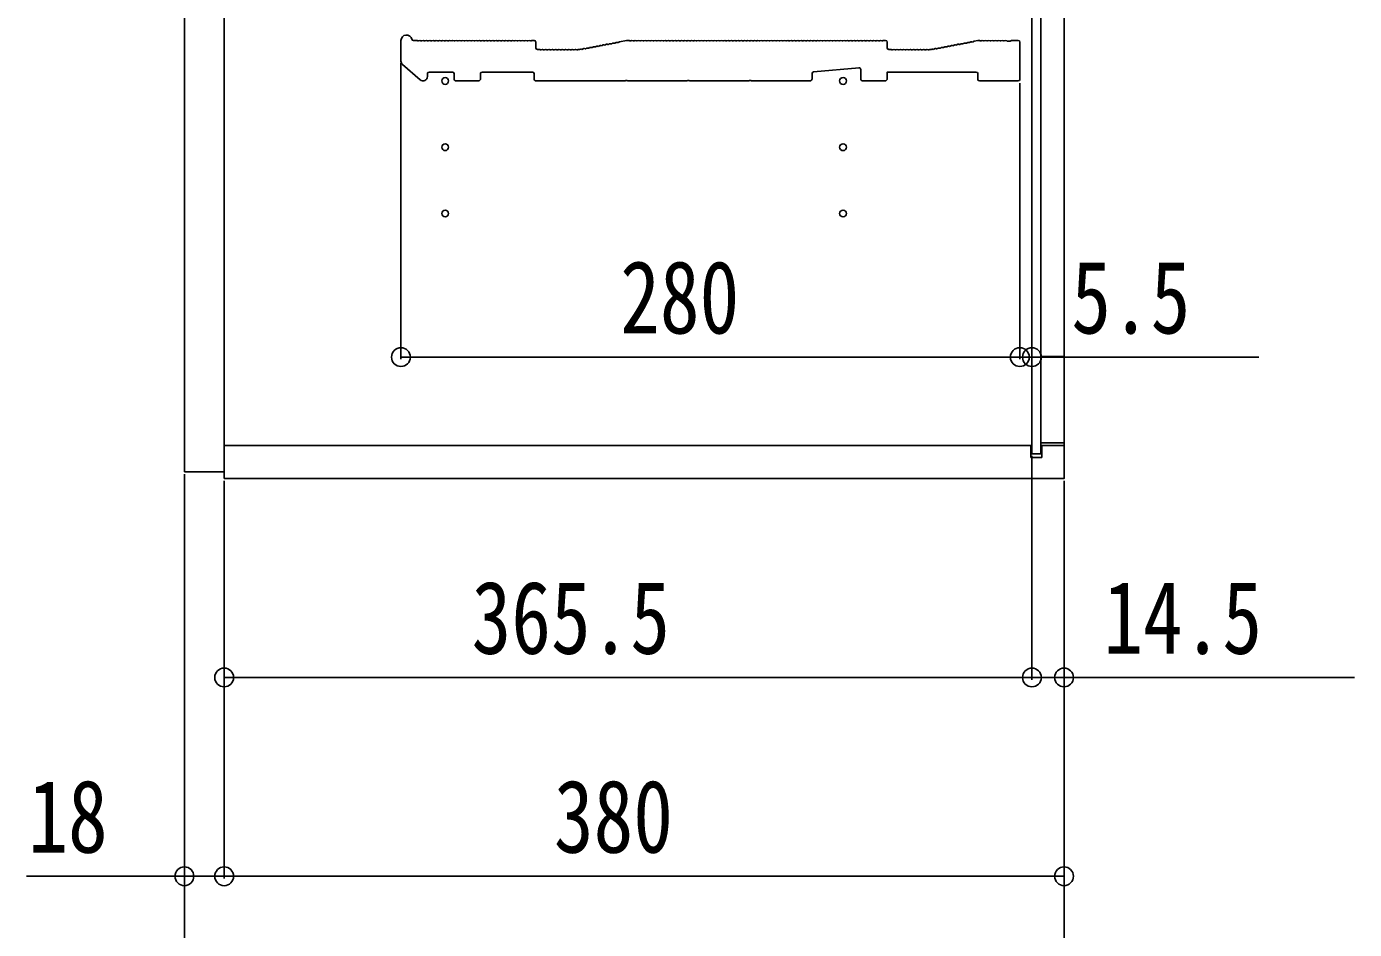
# Model space of a CAD drawing. Units: millimetres, scale not verified. Extents: x -4205 to 4205, y -2970 to 2970.
# Drawn here: x -1181 to -581, y -2279 to -1870 of the extents above; entities that cross this region are included whole.
import ezdxf
from ezdxf.enums import TextEntityAlignment as Align

# ---------------------------------------------------------------- set-up
doc = ezdxf.new("R2010")
doc.units = ezdxf.units.MM
doc.header["$LTSCALE"] = 20
for name, color, linetype in [('0-2_YKK_11', 7, 'Continuous'), ('0-3_YKK_12', 2, 'Continuous'), ('0-5_YKK_D', 6, 'Continuous')]:
    doc.layers.add(name, color=color, linetype=linetype)
doc.styles.add('ＭＳ ゴシック', font='')
doc.styles.get('ＭＳ ゴシック').set_extended_font_data('MS Gothic')

msp = doc.modelspace()

# ---------------------------------------------------------------- linework, layer by layer
at = {"layer": '0-2_YKK_11'}
for p, q in [((-1011.98, -1886.09), (-1011.98, -1876.7)), ((-1006.36, -1876.7), (-1004.98, -1876.7)), ((-1004.42, -1876.9), (-1004.04, -1876.9)), ((-1002.92, -1876.9), (-1002.54, -1876.9)), ((-1001.42, -1876.9), (-1001.04, -1876.9)), ((-999.92, -1876.9), (-999.54, -1876.9)), ((-998.42, -1876.9), (-998.04, -1876.9)), ((-996.92, -1876.9), (-996.54, -1876.9)), ((-995.42, -1876.9), (-995.04, -1876.9)), ((-993.92, -1876.9), (-993.54, -1876.9)), ((-992.42, -1876.9), (-992.04, -1876.9)), ((-990.92, -1876.9), (-990.54, -1876.9)), ((-989.42, -1876.9), (-989.04, -1876.9)), ((-987.92, -1876.9), (-987.54, -1876.9)), ((-986.42, -1876.9), (-986.04, -1876.9)), ((-984.92, -1876.9), (-984.54, -1876.9)), ((-983.42, -1876.9), (-983.04, -1876.9)), ((-981.92, -1876.9), (-981.54, -1876.9)), ((-980.42, -1876.9), (-980.04, -1876.9)), ((-978.92, -1876.9), (-978.54, -1876.9)), ((-977.42, -1876.9), (-977.04, -1876.9)), ((-975.92, -1876.9), (-975.54, -1876.9)), ((-974.42, -1876.9), (-974.04, -1876.9)), ((-972.92, -1876.9), (-972.54, -1876.9)), ((-971.42, -1876.9), (-971.04, -1876.9)), ((-969.92, -1876.9), (-969.54, -1876.9)), ((-968.42, -1876.9), (-968.04, -1876.9)), ((-966.92, -1876.9), (-966.54, -1876.9)), ((-965.42, -1876.9), (-965.04, -1876.9)), ((-963.92, -1876.9), (-963.54, -1876.9)), ((-962.42, -1876.9), (-962.04, -1876.9)), ((-960.92, -1876.9), (-960.54, -1876.9)), ((-959.42, -1876.9), (-959.04, -1876.9)), ((-957.92, -1876.9), (-957.54, -1876.9)), ((-956.42, -1876.9), (-956.04, -1876.9)), ((-954.92, -1876.9), (-954.54, -1876.9)), ((-953.42, -1876.9), (-953.04, -1876.9)), ((-952.48, -1876.7), (-951.68, -1876.7)), ((-950.98, -1877.4), (-950.98, -1880)), ((-928.71, -1880.47), (-928.34, -1880.4)), ((-927.24, -1880.19), (-926.87, -1880.12)), ((-925.77, -1879.91), (-925.39, -1879.84)), ((-924.29, -1879.63), (-923.92, -1879.56)), ((-922.82, -1879.35), (-922.44, -1879.28)), ((-921.35, -1879.07), (-920.97, -1879)), ((-919.87, -1878.79), (-919.5, -1878.72)), ((-918.4, -1878.51), (-918.02, -1878.44)), ((-916.93, -1878.23), (-916.55, -1878.16)), ((-915.45, -1877.95), (-915.08, -1877.88)), ((-913.98, -1877.67), (-913.6, -1877.59)), ((-908.42, -1876.9), (-908.04, -1876.9)), ((-906.92, -1876.9), (-906.54, -1876.9)), ((-905.42, -1876.9), (-905.04, -1876.9)), ((-903.92, -1876.9), (-903.54, -1876.9)), ((-902.42, -1876.9), (-902.04, -1876.9)), ((-900.92, -1876.9), (-900.54, -1876.9)), ((-899.42, -1876.9), (-899.04, -1876.9)), ((-897.92, -1876.9), (-897.54, -1876.9)), ((-896.42, -1876.9), (-896.04, -1876.9)), ((-894.92, -1876.9), (-894.54, -1876.9)), ((-893.42, -1876.9), (-893.04, -1876.9)), ((-891.92, -1876.9), (-891.54, -1876.9)), ((-890.42, -1876.9), (-890.04, -1876.9)), ((-888.92, -1876.9), (-888.54, -1876.9)), ((-887.42, -1876.9), (-887.04, -1876.9)), ((-885.92, -1876.9), (-885.54, -1876.9)), ((-884.42, -1876.9), (-884.04, -1876.9)), ((-882.92, -1876.9), (-882.54, -1876.9)), ((-881.42, -1876.9), (-881.04, -1876.9)), ((-879.92, -1876.9), (-879.54, -1876.9)), ((-878.42, -1876.9), (-878.04, -1876.9)), ((-876.92, -1876.9), (-876.54, -1876.9)), ((-875.42, -1876.9), (-875.04, -1876.9)), ((-873.92, -1876.9), (-873.54, -1876.9)), ((-872.42, -1876.9), (-872.04, -1876.9)), ((-870.92, -1876.9), (-870.54, -1876.9)), ((-869.42, -1876.9), (-869.04, -1876.9)), ((-867.92, -1876.9), (-867.54, -1876.9)), ((-866.42, -1876.9), (-866.04, -1876.9)), ((-864.92, -1876.9), (-864.54, -1876.9)), ((-863.42, -1876.9), (-863.04, -1876.9)), ((-861.92, -1876.9), (-861.54, -1876.9)), ((-860.42, -1876.9), (-860.04, -1876.9)), ((-858.92, -1876.9), (-858.54, -1876.9)), ((-857.42, -1876.9), (-857.04, -1876.9)), ((-855.92, -1876.9), (-855.54, -1876.9)), ((-854.42, -1876.9), (-854.04, -1876.9)), ((-852.92, -1876.9), (-852.54, -1876.9)), ((-851.42, -1876.9), (-851.04, -1876.9)), ((-849.92, -1876.9), (-849.54, -1876.9)), ((-848.42, -1876.9), (-848.04, -1876.9)), ((-846.92, -1876.9), (-846.54, -1876.9)), ((-845.42, -1876.9), (-845.04, -1876.9)), ((-843.92, -1876.9), (-843.54, -1876.9)), ((-842.42, -1876.9), (-842.04, -1876.9)), ((-840.92, -1876.9), (-840.54, -1876.9)), ((-839.42, -1876.9), (-839.04, -1876.9)), ((-837.92, -1876.9), (-837.54, -1876.9)), ((-836.42, -1876.9), (-836.04, -1876.9)), ((-834.92, -1876.9), (-834.54, -1876.9)), ((-833.42, -1876.9), (-833.04, -1876.9)), ((-831.92, -1876.9), (-831.54, -1876.9)), ((-830.42, -1876.9), (-830.04, -1876.9)), ((-828.92, -1876.9), (-828.54, -1876.9)), ((-827.42, -1876.9), (-827.04, -1876.9)), ((-825.92, -1876.9), (-825.54, -1876.9)), ((-824.42, -1876.9), (-824.04, -1876.9)), ((-822.92, -1876.9), (-822.54, -1876.9)), ((-821.42, -1876.9), (-821.04, -1876.9)), ((-819.92, -1876.9), (-819.54, -1876.9)), ((-818.42, -1876.9), (-818.04, -1876.9)), ((-816.92, -1876.9), (-816.54, -1876.9)), ((-815.42, -1876.9), (-815.04, -1876.9)), ((-813.92, -1876.9), (-813.54, -1876.9)), ((-812.42, -1876.9), (-812.04, -1876.9)), ((-810.92, -1876.9), (-810.54, -1876.9)), ((-809.42, -1876.9), (-809.04, -1876.9)), ((-807.92, -1876.9), (-807.54, -1876.9)), ((-806.42, -1876.9), (-806.04, -1876.9)), ((-804.92, -1876.9), (-804.54, -1876.9)), ((-803.42, -1876.9), (-803.04, -1876.9)), ((-801.92, -1876.9), (-801.54, -1876.9)), ((-800.42, -1876.9), (-800.04, -1876.9)), ((-798.92, -1876.9), (-798.54, -1876.9)), ((-797.42, -1876.9), (-797.04, -1876.9)), ((-795.92, -1876.9), (-795.54, -1876.9)), ((-794.42, -1876.9), (-794.04, -1876.9)), ((-793.48, -1876.7), (-792.68, -1876.7)), ((-791.98, -1877.4), (-791.98, -1880)), ((-769.71, -1880.47), (-769.34, -1880.4)), ((-768.24, -1880.19), (-767.87, -1880.12)), ((-766.77, -1879.91), (-766.39, -1879.84)), ((-765.29, -1879.63), (-764.92, -1879.56)), ((-763.82, -1879.35), (-763.44, -1879.28)), ((-762.35, -1879.07), (-761.97, -1879)), ((-760.87, -1878.79), (-760.5, -1878.72)), ((-759.4, -1878.51), (-759.02, -1878.44)), ((-757.93, -1878.23), (-757.55, -1878.16)), ((-756.45, -1877.95), (-756.08, -1877.88)), ((-754.98, -1877.67), (-754.6, -1877.59)), ((-753.5, -1877.39), (-753.13, -1877.31)), ((-752.62, -1877.01), (-751.05, -1876.71)), ((-750.91, -1876.7), (-750.48, -1876.7)), ((-749.92, -1876.9), (-749.54, -1876.9)), ((-748.42, -1876.9), (-748.04, -1876.9)), ((-746.92, -1876.9), (-746.54, -1876.9)), ((-745.42, -1876.9), (-745.04, -1876.9)), ((-743.92, -1876.9), (-743.54, -1876.9)), ((-742.42, -1876.9), (-742.04, -1876.9)), ((-740.92, -1876.9), (-740.54, -1876.9)), ((-739.42, -1876.9), (-739.04, -1876.9)), ((-735.48, -1876.7), (-732.68, -1876.7)), ((-731.98, -1877.4), (-731.98, -1894.3)), ((-950.28, -1880.7), (-949.48, -1880.7)), ((-948.92, -1880.9), (-948.54, -1880.9)), ((-947.42, -1880.9), (-947.04, -1880.9)), ((-945.92, -1880.9), (-945.54, -1880.9)), ((-944.42, -1880.9), (-944.04, -1880.9)), ((-942.92, -1880.9), (-942.54, -1880.9)), ((-941.42, -1880.9), (-941.04, -1880.9)), ((-939.92, -1880.9), (-939.54, -1880.9)), ((-938.42, -1880.9), (-938.04, -1880.9)), ((-936.92, -1880.9), (-936.54, -1880.9)), ((-935.42, -1880.9), (-935.04, -1880.9)), ((-933.92, -1880.9), (-933.54, -1880.9)), ((-932.42, -1880.9), (-932.04, -1880.9)), ((-931.48, -1880.7), (-931.05, -1880.7)), ((-931.05, -1880.7), (-931.48, -1880.7)), ((-930.19, -1880.75), (-929.81, -1880.68)), ((-791.28, -1880.7), (-790.48, -1880.7)), ((-789.92, -1880.9), (-789.54, -1880.9)), ((-788.42, -1880.9), (-788.04, -1880.9)), ((-786.92, -1880.9), (-786.54, -1880.9)), ((-785.42, -1880.9), (-785.04, -1880.9)), ((-783.92, -1880.9), (-783.54, -1880.9)), ((-782.42, -1880.9), (-782.04, -1880.9)), ((-780.92, -1880.9), (-780.54, -1880.9)), ((-779.42, -1880.9), (-779.04, -1880.9)), ((-777.92, -1880.9), (-777.54, -1880.9)), ((-776.42, -1880.9), (-776.04, -1880.9)), ((-774.92, -1880.9), (-774.54, -1880.9)), ((-773.42, -1880.9), (-773.04, -1880.9)), ((-772.48, -1880.7), (-772.05, -1880.7)), ((-771.92, -1880.69), (-771.77, -1880.66)), ((-771.19, -1880.75), (-770.81, -1880.68)), ((-1003.29, -1894.51), (-1011.29, -1887.6)), ((-999.98, -1891.7), (-999.98, -1893)), ((-988.68, -1891), (-999.28, -1891)), ((-987.98, -1894), (-987.98, -1891.7)), ((-975.98, -1891.7), (-975.98, -1894)), ((-952.48, -1891), (-975.28, -1891)), ((-951.78, -1894), (-951.78, -1891.7)), ((-825.98, -1891.64), (-825.98, -1894)), ((-804.74, -1889.07), (-825.34, -1890.94)), ((-803.98, -1894), (-803.98, -1889.77)), ((-750.98, -1894.3), (-750.98, -1891.7)), ((-976.98, -1895), (-986.98, -1895)), ((-792.98, -1895), (-802.98, -1895)), ((-732.68, -1895), (-750.28, -1895))]:
    msp.add_line(p, q, dxfattribs=at)
for points in [[(-913.09, -1877.29), (-909.98, -1876.7), (-908.98, -1876.7)], [(-737.92, -1876.9), (-737.73, -1876.97), (-736.23, -1876.97), (-736.04, -1876.9)], [(-930.77, -1880.66), (-930.92, -1880.69), (-930.77, -1880.66)], [(-751.68, -1891), (-791.98, -1891), (-791.98, -1894)], [(-826.98, -1895), (-853.41, -1895), (-853.65, -1894.87), (-854.31, -1894.87), (-854.55, -1895), (-881.41, -1895), (-881.65, -1894.87), (-882.31, -1894.87), (-882.55, -1895), (-909.41, -1895), (-909.65, -1894.87), (-910.31, -1894.87), (-910.55, -1895), (-950.78, -1895)]]:
    msp.add_lwpolyline(points, dxfattribs=at)
for centre, radius, start, end in [((-1009.48, -1876.7), 2.5, 12.63563, 180), ((-1006.36, -1876), 0.7, 192.63563, 270), ((-1004.98, -1877.58), 0.88, 50.536, 90), ((-1003.48, -1877.58), 0.88, 50.536, 129.464), ((-1001.98, -1877.58), 0.88, 50.536, 129.464), ((-1000.48, -1877.58), 0.88, 50.536, 129.464), ((-998.98, -1877.58), 0.88, 50.536, 129.464), ((-997.48, -1877.58), 0.88, 50.536, 129.464), ((-995.98, -1877.58), 0.88, 50.536, 129.464), ((-994.48, -1877.58), 0.88, 50.536, 129.464), ((-992.98, -1877.58), 0.88, 50.536, 129.464), ((-991.48, -1877.58), 0.88, 50.536, 129.464), ((-989.98, -1877.58), 0.88, 50.536, 129.464), ((-988.48, -1877.58), 0.88, 50.536, 129.464), ((-986.98, -1877.58), 0.88, 50.536, 129.464), ((-985.48, -1877.58), 0.88, 50.536, 129.464), ((-983.98, -1877.58), 0.88, 50.536, 129.464), ((-982.48, -1877.58), 0.88, 50.536, 129.464), ((-980.98, -1877.58), 0.88, 50.536, 129.464), ((-979.48, -1877.58), 0.88, 50.536, 129.464), ((-977.98, -1877.58), 0.88, 50.536, 129.464), ((-976.48, -1877.58), 0.88, 50.536, 129.464), ((-974.98, -1877.58), 0.88, 50.536, 129.464), ((-973.48, -1877.58), 0.88, 50.536, 129.464), ((-971.98, -1877.58), 0.88, 50.536, 129.464), ((-970.48, -1877.58), 0.88, 50.536, 129.464), ((-968.98, -1877.58), 0.88, 50.536, 129.464), ((-967.48, -1877.58), 0.88, 50.536, 129.464), ((-965.98, -1877.58), 0.88, 50.536, 129.464), ((-964.48, -1877.58), 0.88, 50.536, 129.464), ((-962.98, -1877.58), 0.88, 50.536, 129.464), ((-961.48, -1877.58), 0.88, 50.536, 129.464), ((-959.98, -1877.58), 0.88, 50.536, 129.464), ((-958.48, -1877.58), 0.88, 50.536, 129.464), ((-956.98, -1877.58), 0.88, 50.536, 129.464), ((-955.48, -1877.58), 0.88, 50.536, 129.464), ((-953.98, -1877.58), 0.88, 50.536, 129.464), ((-952.48, -1877.58), 0.88, 90, 129.464), ((-951.68, -1877.4), 0.7, 0, 90), ((-950.28, -1880), 0.7, 180, 270), ((-929.14, -1881.24), 0.88, 61.3203, 140.24829), ((-927.66, -1880.96), 0.88, 61.3203, 140.24829), ((-926.19, -1880.68), 0.88, 61.3203, 140.24829), ((-924.71, -1880.4), 0.88, 61.3203, 140.24829), ((-923.24, -1880.12), 0.88, 61.3203, 140.24829), ((-921.77, -1879.84), 0.88, 61.3203, 140.24829), ((-920.29, -1879.56), 0.88, 61.3203, 140.24829), ((-918.82, -1879.28), 0.88, 61.3203, 140.24829), ((-917.35, -1879), 0.88, 61.3203, 140.24829), ((-915.87, -1878.72), 0.88, 61.3203, 140.24829), ((-914.4, -1878.44), 0.88, 61.3203, 140.24829), ((-912.93, -1878.16), 0.88, 100.7843, 140.24829), ((-908.98, -1877.58), 0.88, 50.536, 90), ((-907.48, -1877.58), 0.88, 50.536, 129.464), ((-905.98, -1877.58), 0.88, 50.536, 129.464), ((-904.48, -1877.58), 0.88, 50.536, 129.464), ((-902.98, -1877.58), 0.88, 50.536, 129.464), ((-901.48, -1877.58), 0.88, 50.536, 129.464), ((-899.98, -1877.58), 0.88, 50.536, 129.464), ((-898.48, -1877.58), 0.88, 50.536, 129.464), ((-896.98, -1877.58), 0.88, 50.536, 129.464), ((-895.48, -1877.58), 0.88, 50.536, 129.464), ((-893.98, -1877.58), 0.88, 50.536, 129.464), ((-892.48, -1877.58), 0.88, 50.536, 129.464), ((-890.98, -1877.58), 0.88, 50.536, 129.464), ((-889.48, -1877.58), 0.88, 50.536, 129.464), ((-887.98, -1877.58), 0.88, 50.536, 129.464), ((-886.48, -1877.58), 0.88, 50.536, 129.464), ((-884.98, -1877.58), 0.88, 50.536, 129.464), ((-883.48, -1877.58), 0.88, 50.536, 129.464), ((-881.98, -1877.58), 0.88, 50.536, 129.464), ((-880.48, -1877.58), 0.88, 50.536, 129.464), ((-878.98, -1877.58), 0.88, 50.536, 129.464), ((-877.48, -1877.58), 0.88, 50.536, 129.464), ((-875.98, -1877.58), 0.88, 50.536, 129.464), ((-874.48, -1877.58), 0.88, 50.536, 129.464), ((-872.98, -1877.58), 0.88, 50.536, 129.464), ((-871.48, -1877.58), 0.88, 50.536, 129.464), ((-869.98, -1877.58), 0.88, 50.536, 129.464), ((-868.48, -1877.58), 0.88, 50.536, 129.464), ((-866.98, -1877.58), 0.88, 50.536, 129.464), ((-865.48, -1877.58), 0.88, 50.536, 129.464), ((-863.98, -1877.58), 0.88, 50.536, 129.464), ((-862.48, -1877.58), 0.88, 50.536, 129.464), ((-860.98, -1877.58), 0.88, 50.536, 129.464), ((-859.48, -1877.58), 0.88, 50.536, 129.464), ((-857.98, -1877.58), 0.88, 50.536, 129.464), ((-856.48, -1877.58), 0.88, 50.536, 129.464), ((-854.98, -1877.58), 0.88, 50.536, 129.464), ((-853.48, -1877.58), 0.88, 50.536, 129.464), ((-851.98, -1877.58), 0.88, 50.536, 129.464), ((-850.48, -1877.58), 0.88, 50.536, 129.464), ((-848.98, -1877.58), 0.88, 50.536, 129.464), ((-847.48, -1877.58), 0.88, 50.536, 129.464), ((-845.98, -1877.58), 0.88, 50.536, 129.464), ((-844.48, -1877.58), 0.88, 50.536, 129.464), ((-842.98, -1877.58), 0.88, 50.536, 129.464), ((-841.48, -1877.58), 0.88, 50.536, 129.464), ((-839.98, -1877.58), 0.88, 50.536, 129.464), ((-838.48, -1877.58), 0.88, 50.536, 129.464), ((-836.98, -1877.58), 0.88, 50.536, 129.464), ((-835.48, -1877.58), 0.88, 50.536, 129.464), ((-833.98, -1877.58), 0.88, 50.536, 129.464), ((-832.48, -1877.58), 0.88, 50.536, 129.464), ((-830.98, -1877.58), 0.88, 50.536, 129.464), ((-829.48, -1877.58), 0.88, 50.536, 129.464), ((-827.98, -1877.58), 0.88, 50.536, 129.464), ((-826.48, -1877.58), 0.88, 50.536, 129.464), ((-824.98, -1877.58), 0.88, 50.536, 129.464), ((-823.48, -1877.58), 0.88, 50.536, 129.464), ((-821.98, -1877.58), 0.88, 50.536, 129.464), ((-820.48, -1877.58), 0.88, 50.536, 129.464), ((-818.98, -1877.58), 0.88, 50.536, 129.464), ((-817.48, -1877.58), 0.88, 50.536, 129.464), ((-815.98, -1877.58), 0.88, 50.536, 129.464), ((-814.48, -1877.58), 0.88, 50.536, 129.464), ((-812.98, -1877.58), 0.88, 50.536, 129.464), ((-811.48, -1877.58), 0.88, 50.536, 129.464), ((-809.98, -1877.58), 0.88, 50.536, 129.464), ((-808.48, -1877.58), 0.88, 50.536, 129.464), ((-806.98, -1877.58), 0.88, 50.536, 129.464), ((-805.48, -1877.58), 0.88, 50.536, 129.464), ((-803.98, -1877.58), 0.88, 50.536, 129.464), ((-802.48, -1877.58), 0.88, 50.536, 129.464), ((-800.98, -1877.58), 0.88, 50.536, 129.464), ((-799.48, -1877.58), 0.88, 50.536, 129.464), ((-797.98, -1877.58), 0.88, 50.536, 129.464), ((-796.48, -1877.58), 0.88, 50.536, 129.464), ((-794.98, -1877.58), 0.88, 50.536, 129.464), ((-793.48, -1877.58), 0.88, 90, 129.464), ((-792.68, -1877.4), 0.7, 0, 90), ((-791.28, -1880), 0.7, 180, 270), ((-770.14, -1881.24), 0.88, 61.3203, 140.24829), ((-768.66, -1880.96), 0.88, 61.3203, 140.24829), ((-767.19, -1880.68), 0.88, 61.3203, 140.24829), ((-765.71, -1880.4), 0.88, 61.3203, 140.24829), ((-764.24, -1880.12), 0.88, 61.3203, 140.24829), ((-762.77, -1879.84), 0.88, 61.3203, 140.24829), ((-761.29, -1879.56), 0.88, 61.3203, 140.24829), ((-759.82, -1879.28), 0.88, 61.3203, 140.24829), ((-758.35, -1879), 0.88, 61.3203, 140.24829), ((-756.87, -1878.72), 0.88, 61.3203, 140.24829), ((-755.4, -1878.44), 0.88, 61.3203, 140.24829), ((-753.93, -1878.16), 0.88, 61.3203, 140.24829), ((-752.45, -1877.88), 0.88, 100.7843, 140.24829), ((-750.91, -1877.4), 0.7, 90, 100.7843), ((-750.48, -1877.58), 0.88, 50.536, 90), ((-748.98, -1877.58), 0.88, 50.536, 129.464), ((-747.48, -1877.58), 0.88, 50.536, 129.464), ((-745.98, -1877.58), 0.88, 50.536, 129.464), ((-744.48, -1877.58), 0.88, 50.536, 129.464), ((-742.98, -1877.58), 0.88, 50.536, 129.464), ((-741.48, -1877.58), 0.88, 50.536, 129.464), ((-739.98, -1877.58), 0.88, 50.536, 129.464), ((-738.48, -1877.58), 0.88, 50.46055, 129.464), ((-735.48, -1877.58), 0.88, 90, 129.53945), ((-732.68, -1877.4), 0.7, 0, 90), ((-1009.98, -1886.09), 2, 180, 229.16128), ((-949.48, -1881.58), 0.88, 50.536, 90), ((-947.98, -1881.58), 0.88, 50.536, 129.464), ((-946.48, -1881.58), 0.88, 50.536, 129.464), ((-944.98, -1881.58), 0.88, 50.536, 129.464), ((-943.48, -1881.58), 0.88, 50.536, 129.464), ((-941.98, -1881.58), 0.88, 50.536, 129.464), ((-940.48, -1881.58), 0.88, 50.536, 129.464), ((-938.98, -1881.58), 0.88, 50.536, 129.464), ((-937.48, -1881.58), 0.88, 50.536, 129.464), ((-935.98, -1881.58), 0.88, 50.536, 129.464), ((-934.48, -1881.58), 0.88, 50.536, 129.464), ((-932.98, -1881.58), 0.88, 50.536, 129.464), ((-931.48, -1881.58), 0.88, 90, 129.464), ((-931.05, -1880), 0.7, 270, 280.7843), ((-931.05, -1880), 0.7, 270, 280.7843), ((-930.61, -1881.53), 0.88, 61.3203, 100.7843), ((-790.48, -1881.58), 0.88, 50.536, 90), ((-788.98, -1881.58), 0.88, 50.536, 129.464), ((-787.48, -1881.58), 0.88, 50.536, 129.464), ((-785.98, -1881.58), 0.88, 50.536, 129.464), ((-784.48, -1881.58), 0.88, 50.536, 129.464), ((-782.98, -1881.58), 0.88, 50.536, 129.464), ((-781.48, -1881.58), 0.88, 50.536, 129.464), ((-779.98, -1881.58), 0.88, 50.536, 129.464), ((-778.48, -1881.58), 0.88, 50.536, 129.464), ((-776.98, -1881.58), 0.88, 50.536, 129.464), ((-775.48, -1881.58), 0.88, 50.536, 129.464), ((-773.98, -1881.58), 0.88, 50.536, 129.464), ((-772.48, -1881.58), 0.88, 90, 129.464), ((-772.05, -1880), 0.7, 270, 280.7843), ((-771.61, -1881.53), 0.88, 61.3203, 100.7843), ((-999.28, -1891.7), 0.7, 90, 180), ((-988.68, -1891.7), 0.7, 0, 90), ((-975.28, -1891.7), 0.7, 90, 180), ((-952.48, -1891.7), 0.7, 0, 90), ((-825.28, -1891.64), 0.7, 95.19443, 180), ((-804.68, -1889.77), 0.7, 0, 95.19443), ((-751.68, -1891.7), 0.7, 0, 90), ((-1001.98, -1893), 2, 229.16128, 0), ((-986.98, -1894), 1, 180, 270), ((-976.98, -1894), 1, 270, 0), ((-950.78, -1894), 1, 180, 270), ((-826.98, -1894), 1, 270, 0), ((-802.98, -1894), 1, 180, 270), ((-792.98, -1894), 1, 270, 0), ((-750.28, -1894.3), 0.7, 180, 270), ((-732.68, -1894.3), 0.7, 270, 0)]:
    msp.add_arc(centre, radius, start, end, dxfattribs=at)
at = {"layer": '0-3_YKK_12'}
for p, q in [((-711.98, -1350.25), (-711.98, -2019.75)), ((-1091.98, -2060), (-726.98, -2060)), ((-726.98, -2065.5), (-726.98, -2060)), ((-721.98, -2060), (-711.98, -2060)), ((-721.98, -2065.5), (-721.98, -2060)), ((-726.98, -2065.5), (-721.98, -2065.5))]:
    msp.add_line(p, q, dxfattribs=at)
for points in [[(-1091.98, -2075), (-711.98, -2075), (-711.98, -1295), (-1091.98, -1295)], [(-1109.98, -2072), (-1091.98, -2072), (-1091.98, -1298), (-1109.98, -1298)], [(-726.48, -2063.75), (-722.48, -2063.75), (-722.48, -1306.25), (-726.48, -1306.25)], [(-722.48, -2019.75), (-711.98, -2019.75), (-711.98, -2058.75), (-722.48, -2058.75)]]:
    msp.add_lwpolyline(points, close=True, dxfattribs=at)
for centre in [(-991.98, -1895), (-811.98, -1895), (-991.98, -1925), (-811.98, -1925), (-991.98, -1955), (-811.98, -1955)]:
    msp.add_circle(centre, 1.55, dxfattribs=at)
at = {"layer": '0-5_YKK_D'}
for p, q in [((-1011.98, -1887), (-1011.98, -2021)), ((-731.98, -1896), (-731.98, -2021)), ((-731.98, -1896), (-731.98, -2021)), ((-1011.98, -2020), (-731.98, -2020)), ((-726.48, -2062.75), (-726.48, -2019)), ((-726.48, -2064.75), (-726.48, -2166)), ((-726.48, -2064.75), (-726.48, -2166)), ((-1109.98, -2073), (-1109.98, -2256)), ((-1091.98, -2076), (-1091.98, -2166)), ((-1091.98, -2076), (-1091.98, -2256)), ((-1091.98, -2076), (-1091.98, -2256)), ((-711.98, -2076), (-711.98, -2166)), ((-711.98, -2076), (-711.98, -2256)), ((-1109.98, -2097.08), (-1109.98, -2346)), ((-711.98, -2100.08), (-711.98, -2346)), ((-1091.98, -2165), (-726.48, -2165)), ((-1091.98, -2255), (-711.98, -2255))]:
    msp.add_line(p, q, dxfattribs=at)
for points in [[(-731.98, -2020), (-726.48, -2020), (-623.88, -2020)], [(-726.48, -2165), (-711.98, -2165), (-580.58, -2165)], [(-1091.98, -2255), (-1109.98, -2255), (-1181.38, -2255)]]:
    msp.add_lwpolyline(points, dxfattribs=at)
for centre in [(-1011.98, -2020), (-731.98, -2020), (-731.98, -2020), (-726.48, -2020), (-1091.98, -2165), (-726.48, -2165), (-726.48, -2165), (-711.98, -2165), (-1109.98, -2255), (-1091.98, -2255), (-1091.98, -2255), (-711.98, -2255)]:
    msp.add_circle(centre, 4.25, dxfattribs=at)

# ---------------------------------------------------------------- texts
at = {"layer": '0-5_YKK_D', "style": 'ＭＳ ゴシック', "width": 0.8}
for s, p in [('280', (-912.78, -2019.2)), ('5.5', (-708.68, -2019.2)), ('365.5', (-980.03, -2164.2)), ('14.5', (-694.18, -2164.2)), ('18', (-1180.58, -2254.2)), ('380', (-942.78, -2254.2))]:
    msp.add_text(s, height=32.99, dxfattribs=at).set_placement(p, align=Align.BOTTOM_LEFT)

doc.saveas('drawing.dxf')
